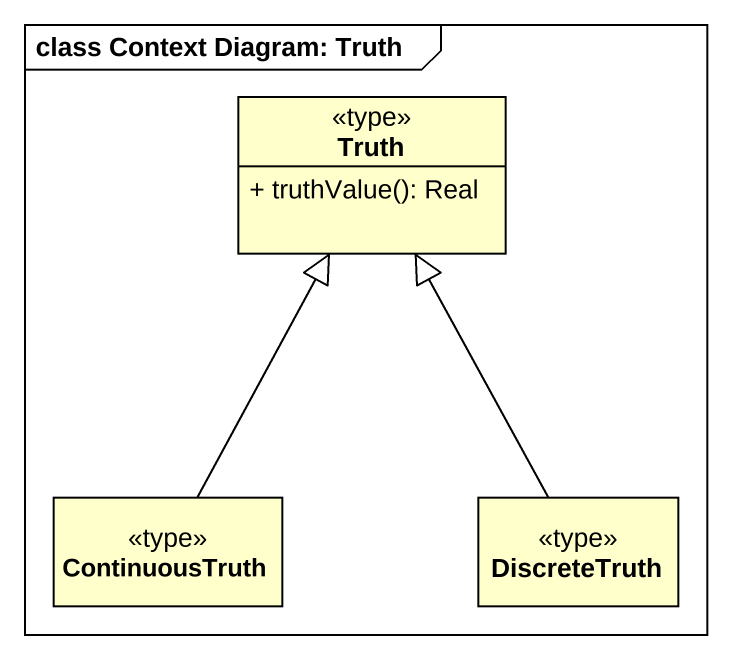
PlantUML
@startuml
mainframe class Context Diagram: Truth
hide circle
hide empty members
skinparam classAttributeIconSize 0
class Truth <<type>> {
  + truthValue(): Real
}
class ContinuousTruth <<type>>
class DiscreteTruth <<type>>
ContinuousTruth -up-|> Truth
DiscreteTruth -up-|> Truth
@enduml
